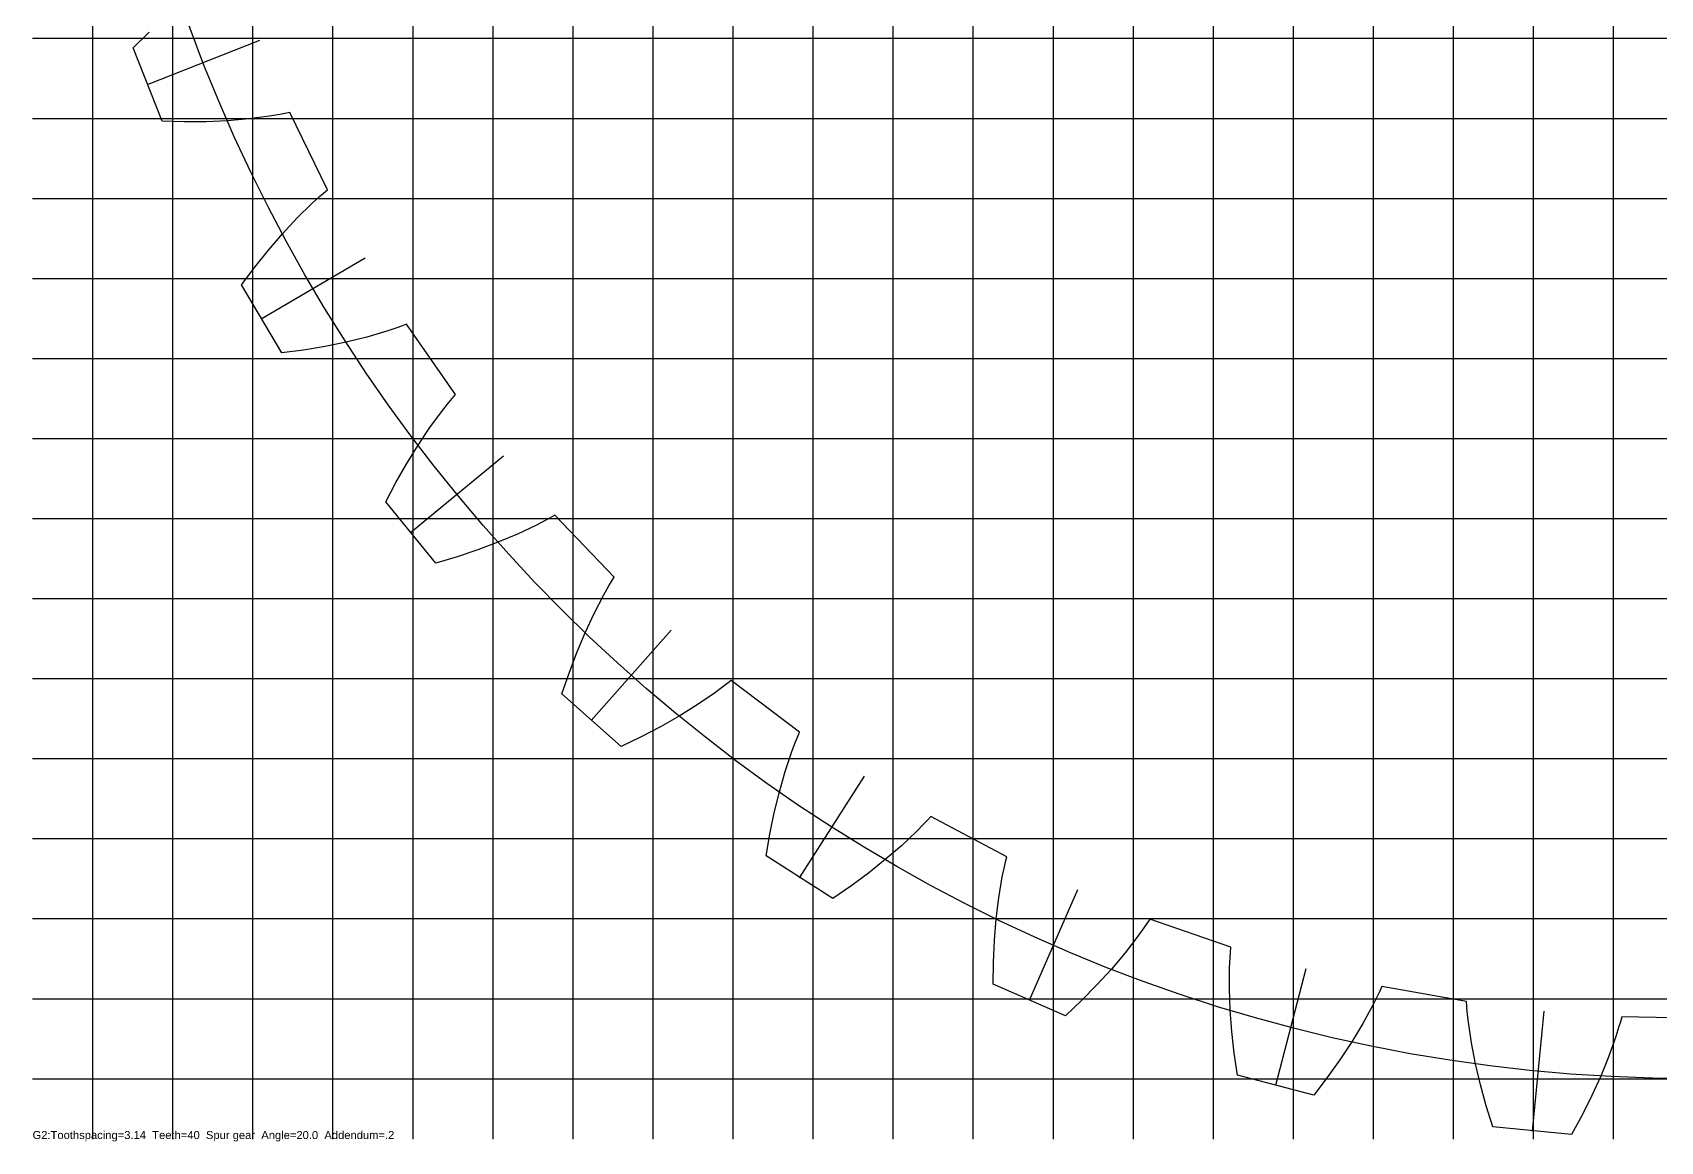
# Model space of a CAD drawing. Extents: x 0 to 41.5, y 0 to 41.5.
# Drawn here: x 0 to 20.34, y -0.03 to 13.83 of the extents above; entities that cross this region are included whole.
import ezdxf

# ---------------------------------------------------------------- set-up
doc = ezdxf.new("R2010")
doc.units = 0
doc.layers.add('labels', color=1, linetype='Continuous')
doc.styles.add('ARIAL', font='Arial.ttf')

msp = doc.modelspace()

# ---------------------------------------------------------------- linework, layer by layer
at = {"layer": 'a'}
msp.add_lwpolyline([(20.92689, 1.50812), (19.8552, 1.52832), (19.83792, 1.46626), (19.81968, 1.40425), (19.78048, 1.28042), (19.6922, 1.03344), (19.59193, 0.78744), (19.48072, 0.54249), (19.35928, 0.29869), (19.22815, 0.05614), (18.24434, 0.15226), (18.16264, 0.4156), (18.09068, 0.6783), (18.02898, 0.94014), (17.97823, 1.20089), (17.93941, 1.46029), (17.92493, 1.58937), (17.91903, 1.65373), (17.91409, 1.71796), (16.85875, 1.90557), (16.83198, 1.84697), (16.80426, 1.78859), (16.74618, 1.6724), (16.62034, 1.44228), (16.48283, 1.21499), (16.33467, 0.99046), (16.17659, 0.76866), (16.00913, 0.54961), (15.05247, 0.79844), (15.01296, 1.07133), (14.98299, 1.34204), (14.96301, 1.61031), (14.95367, 1.87579), (14.95591, 2.13807), (14.9618, 2.26782), (14.96604, 2.33232), (14.97121, 2.39653), (13.95821, 2.74692), (13.9226, 2.69323), (13.88609, 2.6399), (13.81055, 2.53423), (13.65026, 2.32663), (13.47889, 2.12365), (13.29743, 1.92506), (13.10659, 1.73072), (12.90693, 1.54056), (12.00097, 1.93599), (12.00464, 2.21169), (12.01739, 2.48376), (12.03962, 2.75185), (12.07193, 3.01553), (12.11517, 3.27422), (12.14128, 3.40146), (12.15556, 3.4645), (12.17071, 3.52711), (11.225, 4.03165), (11.18143, 3.9842), (11.13702, 3.93724), (11.04588, 3.84469), (10.85509, 3.66471), (10.65408, 3.49104), (10.44378, 3.32328), (10.2249, 3.16119), (9.99794, 3.00461), (9.165, 3.53689), (9.21175, 3.80862), (9.2669, 4.07535), (9.3308, 4.33666), (9.40396, 4.59204), (9.48713, 4.84078), (9.53283, 4.96237), (9.5568, 5.0224), (9.58156, 5.08187), (8.72641, 5.72814), (8.67596, 5.68809), (8.62475, 5.64865), (8.52026, 5.5715), (8.30366, 5.42358), (8.07795, 5.2835), (7.844, 5.1507), (7.60246, 5.02485), (7.3538, 4.90569), (6.61438, 5.56172), (6.70307, 5.8228), (6.79926, 6.07762), (6.90325, 6.32571), (7.01546, 6.5665), (7.13652, 6.79917), (7.20068, 6.91211), (7.23374, 6.96765), (7.2675, 7.02252), (6.52398, 7.79461), (6.46788, 7.76294), (6.41113, 7.732), (6.29586, 7.67214), (6.05878, 7.55993), (5.81394, 7.45688), (5.5621, 7.36232), (5.30384, 7.2758), (5.03961, 7.19701), (4.41191, 7.96063), (4.54035, 8.20462), (4.67522, 8.44125), (4.81674, 8.67003), (4.96523, 8.8903), (5.12121, 9.10117), (5.20224, 9.20268), (5.24358, 9.25236), (5.28551, 9.30127), (4.67193, 10.18017), (4.61156, 10.15767), (4.55068, 10.13598), (4.42745, 10.0949), (4.17575, 10.02116), (3.9178, 9.95768), (3.65426, 9.90367), (3.38565, 9.85862), (3.11234, 9.82214), (2.61183, 10.67455), (2.77686, 10.89544), (2.94709, 11.10806), (3.12265, 11.31188), (3.30378, 11.50621), (3.49082, 11.69008), (3.58673, 11.77767), (3.63534, 11.82027), (3.6844, 11.86203), (3.21586, 12.82608), (3.15272, 12.81331), (3.08919, 12.80141), (2.96106, 12.78011), (2.70092, 12.74665), (2.43621, 12.7243), (2.16747, 12.71219), (1.89512, 12.70971), (1.61947, 12.71643), (1.25847, 13.63665), (1.45602, 13.82901)], dxfattribs=at)
at = {"layer": 'b'}
for p, q in [((0.75367, 0), (0.75367, 41.50734)), ((1.75367, 0), (1.75367, 41.50734)), ((2.75367, 0), (2.75367, 41.50734)), ((3.75367, 0), (3.75367, 41.50734)), ((4.75367, 0), (4.75367, 41.50734)), ((5.75367, 0), (5.75367, 41.50734)), ((6.75367, 0), (6.75367, 41.50734)), ((7.75367, 0), (7.75367, 41.50734)), ((8.75367, 0), (8.75367, 41.50734)), ((9.75367, 0), (9.75367, 41.50734)), ((10.75367, 0), (10.75367, 41.50734)), ((11.75367, 0), (11.75367, 41.50734)), ((12.75367, 0), (12.75367, 41.50734)), ((13.75367, 0), (13.75367, 41.50734)), ((14.75367, 0), (14.75367, 41.50734)), ((15.75367, 0), (15.75367, 41.50734)), ((16.75367, 0), (16.75367, 41.50734)), ((17.75367, 0), (17.75367, 41.50734)), ((18.75367, 0), (18.75367, 41.50734)), ((19.75367, 0), (19.75367, 41.50734)), ((0, 13.75367), (41.50734, 13.75367)), ((0, 12.75367), (41.50734, 12.75367)), ((0, 11.75367), (41.50734, 11.75367)), ((0, 10.75367), (41.50734, 10.75367)), ((0, 9.75367), (41.50734, 9.75367)), ((0, 8.75367), (41.50734, 8.75367)), ((0, 7.75367), (41.50734, 7.75367)), ((0, 6.75367), (41.50734, 6.75367)), ((0, 5.75367), (41.50734, 5.75367)), ((0, 4.75367), (41.50734, 4.75367)), ((0, 3.75367), (41.50734, 3.75367)), ((0, 2.75367), (41.50734, 2.75367)), ((0, 1.75367), (41.50734, 1.75367)), ((0, 0.75367), (41.50734, 0.75367))]:
    msp.add_line(p, q, dxfattribs=at)
at = {"layer": 'c'}
for p, q in [((2.83671, 13.72487), (1.43349, 13.17439)), ((4.15684, 11.00858), (2.85701, 10.24536)), ((5.88565, 8.53224), (4.72121, 7.57508)), ((7.98055, 6.35684), (6.98018, 5.22931)), ((10.38997, 4.53593), (9.5783, 3.26579)), ((13.05457, 3.11436), (12.4516, 1.73288)), ((15.90876, 2.12712), (15.52932, 0.66833)), ((18.88224, 1.59854), (18.73567, 0.09834))]:
    msp.add_line(p, q, dxfattribs=at)
msp.add_circle((20.75367, 20.75367), 20, dxfattribs=at)

# ---------------------------------------------------------------- texts
at = {"layer": 'labels', "style": 'ARIAL'}
msp.add_text('G2:Toothspacing=3.14  Teeth=40  Spur gear  Angle=20.0  Addendum=.2', height=0.1, dxfattribs=at).set_placement((0, 0))

doc.saveas('drawing.dxf')
